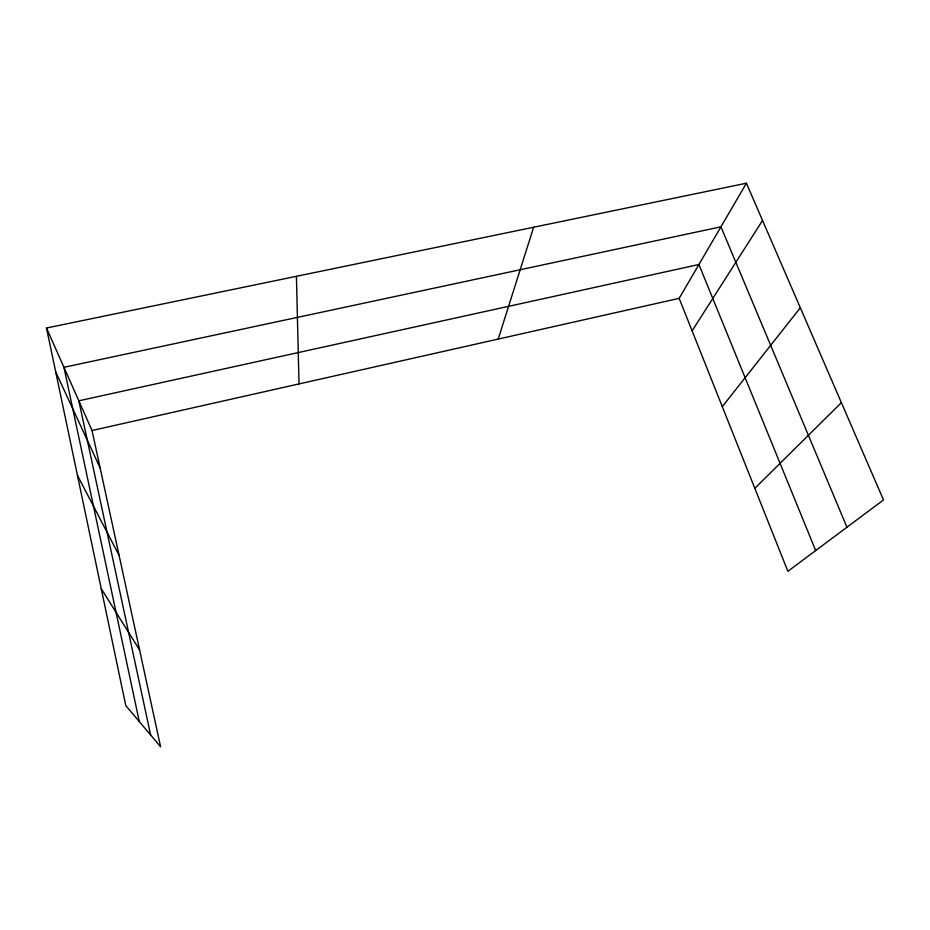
<?xml version="1.0" encoding="UTF-8"?>
<svg xmlns="http://www.w3.org/2000/svg" width="930" height="930" viewBox="0 0 930 930"><rect width="100%" height="100%" fill="white"/><g stroke="black" fill="none" stroke-linecap="round" stroke-linejoin="round"><path stroke-width="1.4" d="M498.213 339.078L533.634 227.234M679.156 298.344L746.418 183.21L883.5 499.933L787.873 571.311L679.156 298.344L92.023 430.52L46.5 328.023L746.418 183.21M692.106 330.871L762.542 220.457M722.296 406.654L800.323 307.76M754.823 488.32L841.394 402.644M101.219 588.597L139.616 650.058M77.446 475.37L119.087 555.361M55.719 371.942L100.126 467.918M846.951 527.217L720.948 226.815L63.949 367.315L139.279 721.552M815.68 550.56L698.918 264.504L78.829 400.807L150.637 735.002M92.023 430.52L160.588 746.79L125.783 705.579L46.5 328.023M296.414 276.315L299.03 383.916"/></g></svg>
